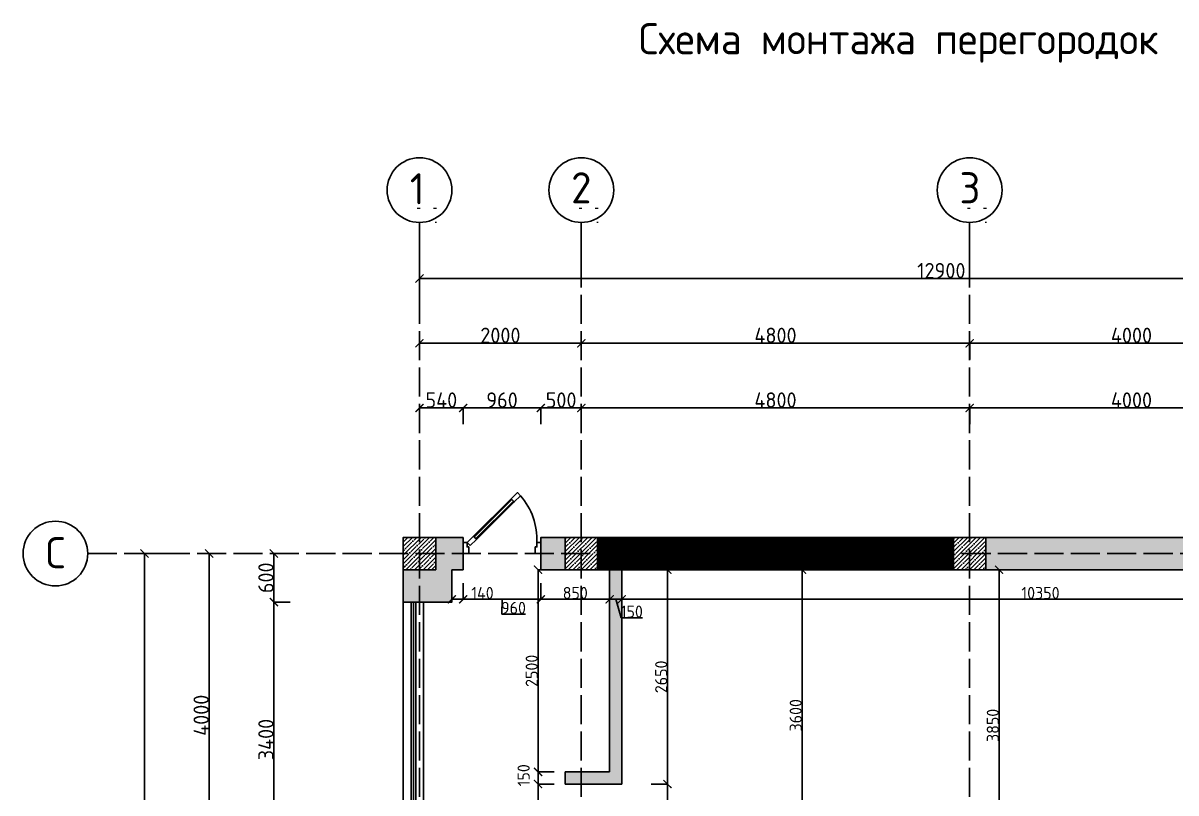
# Model space of a CAD drawing. Header units: millimetres. Extents: x -178199094 to 13669908, y -30538122 to 6091408.
# Drawn here: x 6812900 to 6827149, y 370869 to 380390 of the extents above; entities that cross this region are included whole.
import ezdxf

# ---------------------------------------------------------------- set-up
doc = ezdxf.new("R2010")
doc.units = ezdxf.units.MM
doc.linetypes.add('ACAD_ISO02W100', pattern=[15, 12, -3])
doc.layers.add('Plan 1', color=7, linetype='Continuous')
doc.layers.add('Plan 2', color=7, linetype='Continuous')
doc.styles.add('gost', font='GOST Common.ttf')
doc.dimstyles.new('Copy of GOST', dxfattribs={"dimtxt": 150, "dimasz": 100, "dimexe": 0.18, "dimexo": 0.06, "dimgap": 3, "dimtad": 1, "dimdec": 0, "dimzin": 0, "dimdsep": 46, "dimtxsty": 'gost', "dimblk": 'ARCHTICK', "dimcen": 0.09, "dimclrt": 256, "dimadec": 0, "dimazin": 0, "dimtfac": 1, "dimtdec": 0, "dimtofl": 0, "dimtmove": 0, "dimatfit": 3, "dimldrblk": 'ARCHTICK', "dimfxl": 200, "dimfxlon": 1, "dimtolj": 1, "dimtzin": 0, "dimarcsym": 0})
doc.dimstyles.new('GOST', dxfattribs={"dimtxt": 190, "dimasz": 100, "dimexe": 0.18, "dimexo": 0.06, "dimgap": 3, "dimtad": 1, "dimdec": 0, "dimzin": 0, "dimdsep": 46, "dimtxsty": 'gost', "dimblk": 'ARCHTICK', "dimcen": 0.09, "dimclrt": 256, "dimadec": 0, "dimazin": 0, "dimtfac": 1, "dimtdec": 0, "dimtofl": 0, "dimtmove": 0, "dimatfit": 3, "dimldrblk": 'ARCHTICK', "dimfxl": 200, "dimfxlon": 1, "dimtolj": 1, "dimtzin": 0, "dimarcsym": 0})

# ---------------------------------------------------------------- blocks, each defined once
blk = doc.blocks.new('A$C3C032968')
for p, q in [((0, 0), (0, 100)), ((0, 100), (0, 0)), ((700, 0), (700, 100)), ((700, 0), (700, 100))]:
    blk.add_line(p, q)
for points in [[(517, 522), (461, 466), (433, 494), (489, 551)], [(120, 128), (461, 466), (433, 494), (92, 156)], [(113, 135), (454, 473), (440, 487), (99, 149)], [(63, 72), (120, 128), (92, 156), (35, 100)], [(35, 100), (0, 100), (0, 0), (50, 0), (50, 50), (50, 60), (35, 60)], [(665, 100), (665, 60), (650, 60), (650, 50), (650, 0), (700, 0), (700, 100)]]:
    blk.add_lwpolyline(points, close=True)
blk.add_arc((72, 129), 593, 357.2313, 41.4937)
blk = doc.blocks.new('_ArchTick')
at = {"color": 0, "linetype": 'ByBlock', "const_width": 0.15}
blk.add_lwpolyline([(-0.5, -0.5), (0.5, 0.5)], dxfattribs=at)
blk = doc.blocks.new('*D336')
at = {"color": 0, "lineweight": -2, "transparency": 16777216}
for p, q in [((6817800, 375430), (6817800, 375630)), ((6817800, 375630), (6818340, 375630)), ((6818340, 375430), (6818340, 375630))]:
    blk.add_line(p, q, dxfattribs=at)
at = {"layer": 'Defpoints', "color": 0, "transparency": 16777216}
for p in [(6818340, 375630), (6817800, 373830), (6818340, 373898)]:
    blk.add_point(p, dxfattribs=at)
at = {"color": 0, "lineweight": -2, "transparency": 16777216, "xscale": 100, "yscale": 100, "zscale": 100, "rotation": 180}
blk.add_blockref('_ArchTick', (6817800, 375630), dxfattribs=at)
at = {"color": 0, "lineweight": -2, "transparency": 16777216, "xscale": 100, "yscale": 100, "zscale": 100}
blk.add_blockref('_ArchTick', (6818340, 375630), dxfattribs=at)
at = {"transparency": 16777216, "insert": (6818070, 375728), "char_height": 190, "attachment_point": 5, "style": 'gost'}
blk.add_mtext('\\A1;540', dxfattribs=at)
blk = doc.blocks.new('*D337')
at = {"color": 0, "lineweight": -2, "transparency": 16777216}
for p, q in [((6818340, 375430), (6818340, 375630)), ((6818340, 375630), (6819300, 375630)), ((6819300, 375430), (6819300, 375630))]:
    blk.add_line(p, q, dxfattribs=at)
at = {"layer": 'Defpoints', "color": 0, "transparency": 16777216}
for p in [(6819300, 375630), (6819300, 374030), (6818340, 373898)]:
    blk.add_point(p, dxfattribs=at)
at = {"color": 0, "lineweight": -2, "transparency": 16777216, "xscale": 100, "yscale": 100, "zscale": 100, "rotation": 180}
blk.add_blockref('_ArchTick', (6818340, 375630), dxfattribs=at)
at = {"color": 0, "lineweight": -2, "transparency": 16777216, "xscale": 100, "yscale": 100, "zscale": 100}
blk.add_blockref('_ArchTick', (6819300, 375630), dxfattribs=at)
at = {"transparency": 16777216, "insert": (6818820, 375728), "char_height": 190, "attachment_point": 5, "style": 'gost'}
blk.add_mtext('\\A1;960', dxfattribs=at)
blk = doc.blocks.new('*D338')
at = {"color": 0, "lineweight": -2, "transparency": 16777216}
for p, q in [((6819300, 375430), (6819300, 375630)), ((6819300, 375630), (6819800, 375630)), ((6819800, 375430), (6819800, 375630))]:
    blk.add_line(p, q, dxfattribs=at)
at = {"layer": 'Defpoints', "color": 0, "transparency": 16777216}
for p in [(6819800, 375630), (6819300, 374030), (6819800, 373830)]:
    blk.add_point(p, dxfattribs=at)
at = {"color": 0, "lineweight": -2, "transparency": 16777216, "xscale": 100, "yscale": 100, "zscale": 100, "rotation": 180}
blk.add_blockref('_ArchTick', (6819300, 375630), dxfattribs=at)
at = {"color": 0, "lineweight": -2, "transparency": 16777216, "xscale": 100, "yscale": 100, "zscale": 100}
blk.add_blockref('_ArchTick', (6819800, 375630), dxfattribs=at)
at = {"transparency": 16777216, "insert": (6819550, 375728), "char_height": 190, "attachment_point": 5, "style": 'gost'}
blk.add_mtext('\\A1;500', dxfattribs=at)
blk = doc.blocks.new('*D339')
at = {"color": 0, "lineweight": -2, "transparency": 16777216}
for p, q in [((6819800, 375430), (6819800, 375630)), ((6819800, 375630), (6824600, 375630)), ((6824600, 375430), (6824600, 375630))]:
    blk.add_line(p, q, dxfattribs=at)
at = {"layer": 'Defpoints', "color": 0, "transparency": 16777216}
for p in [(6824600, 375630), (6819800, 373830), (6824600, 373830)]:
    blk.add_point(p, dxfattribs=at)
at = {"color": 0, "lineweight": -2, "transparency": 16777216, "xscale": 100, "yscale": 100, "zscale": 100, "rotation": 180}
blk.add_blockref('_ArchTick', (6819800, 375630), dxfattribs=at)
at = {"color": 0, "lineweight": -2, "transparency": 16777216, "xscale": 100, "yscale": 100, "zscale": 100}
blk.add_blockref('_ArchTick', (6824600, 375630), dxfattribs=at)
at = {"transparency": 16777216, "insert": (6822200, 375728), "char_height": 190, "attachment_point": 5, "style": 'gost'}
blk.add_mtext('\\A1;4800', dxfattribs=at)
blk = doc.blocks.new('*D340')
at = {"color": 0, "lineweight": -2, "transparency": 16777216}
for p, q in [((6824600, 375430), (6824600, 375630)), ((6824600, 375630), (6828600, 375630)), ((6828600, 375430), (6828600, 375630))]:
    blk.add_line(p, q, dxfattribs=at)
at = {"layer": 'Defpoints', "color": 0, "transparency": 16777216}
for p in [(6828600, 375630), (6824600, 373830), (6828600, 373830)]:
    blk.add_point(p, dxfattribs=at)
at = {"color": 0, "lineweight": -2, "transparency": 16777216, "xscale": 100, "yscale": 100, "zscale": 100, "rotation": 180}
blk.add_blockref('_ArchTick', (6824600, 375630), dxfattribs=at)
at = {"color": 0, "lineweight": -2, "transparency": 16777216, "xscale": 100, "yscale": 100, "zscale": 100}
blk.add_blockref('_ArchTick', (6828600, 375630), dxfattribs=at)
at = {"transparency": 16777216, "insert": (6826600, 375728), "char_height": 190, "attachment_point": 5, "style": 'gost'}
blk.add_mtext('\\A1;4000', dxfattribs=at)
blk = doc.blocks.new('*D319')
at = {"color": 0, "lineweight": -2, "transparency": 16777216}
for p, q in [((6817800, 376230), (6817800, 376430)), ((6817800, 376430), (6819800, 376430)), ((6819800, 376230), (6819800, 376430))]:
    blk.add_line(p, q, dxfattribs=at)
at = {"layer": 'Defpoints', "color": 0, "transparency": 16777216}
for p in [(6819800, 376430), (6817800, 373830), (6819800, 373830)]:
    blk.add_point(p, dxfattribs=at)
at = {"color": 0, "lineweight": -2, "transparency": 16777216, "xscale": 100, "yscale": 100, "zscale": 100, "rotation": 180}
blk.add_blockref('_ArchTick', (6817800, 376430), dxfattribs=at)
at = {"color": 0, "lineweight": -2, "transparency": 16777216, "xscale": 100, "yscale": 100, "zscale": 100}
blk.add_blockref('_ArchTick', (6819800, 376430), dxfattribs=at)
at = {"transparency": 16777216, "insert": (6818800, 376528), "char_height": 190, "attachment_point": 5, "style": 'gost'}
blk.add_mtext('\\A1;2000', dxfattribs=at)
blk = doc.blocks.new('*D320')
at = {"color": 0, "lineweight": -2, "transparency": 16777216}
for p, q in [((6819800, 376230), (6819800, 376430)), ((6819800, 376430), (6824600, 376430)), ((6824600, 376230), (6824600, 376430))]:
    blk.add_line(p, q, dxfattribs=at)
at = {"layer": 'Defpoints', "color": 0, "transparency": 16777216}
for p in [(6824600, 376430), (6819800, 373830), (6824600, 373830)]:
    blk.add_point(p, dxfattribs=at)
at = {"color": 0, "lineweight": -2, "transparency": 16777216, "xscale": 100, "yscale": 100, "zscale": 100, "rotation": 180}
blk.add_blockref('_ArchTick', (6819800, 376430), dxfattribs=at)
at = {"color": 0, "lineweight": -2, "transparency": 16777216, "xscale": 100, "yscale": 100, "zscale": 100}
blk.add_blockref('_ArchTick', (6824600, 376430), dxfattribs=at)
at = {"transparency": 16777216, "insert": (6822200, 376528), "char_height": 190, "attachment_point": 5, "style": 'gost'}
blk.add_mtext('\\A1;4800', dxfattribs=at)
blk = doc.blocks.new('*D321')
at = {"color": 0, "lineweight": -2, "transparency": 16777216}
for p, q in [((6824600, 376230), (6824600, 376430)), ((6824600, 376430), (6828600, 376430)), ((6828600, 376230), (6828600, 376430))]:
    blk.add_line(p, q, dxfattribs=at)
at = {"layer": 'Defpoints', "color": 0, "transparency": 16777216}
for p in [(6828600, 376430), (6824600, 373830), (6828600, 373830)]:
    blk.add_point(p, dxfattribs=at)
at = {"color": 0, "lineweight": -2, "transparency": 16777216, "xscale": 100, "yscale": 100, "zscale": 100, "rotation": 180}
blk.add_blockref('_ArchTick', (6824600, 376430), dxfattribs=at)
at = {"color": 0, "lineweight": -2, "transparency": 16777216, "xscale": 100, "yscale": 100, "zscale": 100}
blk.add_blockref('_ArchTick', (6828600, 376430), dxfattribs=at)
at = {"transparency": 16777216, "insert": (6826600, 376528), "char_height": 190, "attachment_point": 5, "style": 'gost'}
blk.add_mtext('\\A1;4000', dxfattribs=at)
blk = doc.blocks.new('*D323')
at = {"color": 0, "lineweight": -2, "transparency": 16777216}
for p, q in [((6817800, 377030), (6817800, 377230)), ((6817800, 377230), (6830700, 377230)), ((6830700, 377030), (6830700, 377230))]:
    blk.add_line(p, q, dxfattribs=at)
at = {"layer": 'Defpoints', "color": 0, "transparency": 16777216}
for p in [(6830700, 377230), (6817800, 373830), (6830700, 373830)]:
    blk.add_point(p, dxfattribs=at)
at = {"color": 0, "lineweight": -2, "transparency": 16777216, "xscale": 100, "yscale": 100, "zscale": 100, "rotation": 180}
blk.add_blockref('_ArchTick', (6817800, 377230), dxfattribs=at)
at = {"color": 0, "lineweight": -2, "transparency": 16777216, "xscale": 100, "yscale": 100, "zscale": 100}
blk.add_blockref('_ArchTick', (6830700, 377230), dxfattribs=at)
at = {"transparency": 16777216, "insert": (6824250, 377328), "char_height": 190, "attachment_point": 5, "style": 'gost'}
blk.add_mtext('\\A1;12900', dxfattribs=at)
blk = doc.blocks.new('*D310')
at = {"color": 0, "lineweight": -2, "transparency": 16777216}
for p, q in [((6816200, 373830), (6816000, 373830)), ((6816000, 373230), (6816000, 373830)), ((6816200, 373230), (6816000, 373230))]:
    blk.add_line(p, q, dxfattribs=at)
at = {"layer": 'Defpoints', "color": 0, "transparency": 16777216}
for p in [(6816000, 373830), (6817800, 373830), (6817600, 373230)]:
    blk.add_point(p, dxfattribs=at)
at = {"color": 0, "lineweight": -2, "transparency": 16777216, "xscale": 100, "yscale": 100, "zscale": 100}
for p, rotation in [((6816000, 373830), 90), ((6816000, 373230), 270)]:
    blk.add_blockref('_ArchTick', p, dxfattribs=dict(at, rotation=rotation))
at = {"transparency": 16777216, "insert": (6815902, 373530), "char_height": 190, "attachment_point": 5, "rotation": 90, "style": 'gost'}
blk.add_mtext('\\A1;600', dxfattribs=at)
blk = doc.blocks.new('*D311')
at = {"color": 0, "lineweight": -2, "transparency": 16777216}
for p, q in [((6814600, 373830), (6814400, 373830)), ((6814400, 363430), (6814400, 373830)), ((6814600, 363430), (6814400, 363430))]:
    blk.add_line(p, q, dxfattribs=at)
at = {"layer": 'Defpoints', "color": 0, "transparency": 16777216}
for p in [(6814400, 373830), (6817800, 373830), (6817800, 363430)]:
    blk.add_point(p, dxfattribs=at)
at = {"color": 0, "lineweight": -2, "transparency": 16777216, "xscale": 100, "yscale": 100, "zscale": 100}
for p, rotation in [((6814400, 373830), 90), ((6814400, 363430), 270)]:
    blk.add_blockref('_ArchTick', p, dxfattribs=dict(at, rotation=rotation))
at = {"transparency": 16777216, "insert": (6814302, 368630), "char_height": 190, "attachment_point": 5, "rotation": 90, "style": 'gost'}
blk.add_mtext('\\A1;10400', dxfattribs=at)
blk = doc.blocks.new('*D313')
at = {"color": 0, "lineweight": -2, "transparency": 16777216}
for p, q in [((6815400, 373830), (6815200, 373830)), ((6815200, 369830), (6815200, 373830)), ((6815400, 369830), (6815200, 369830))]:
    blk.add_line(p, q, dxfattribs=at)
at = {"layer": 'Defpoints', "color": 0, "transparency": 16777216}
for p in [(6815200, 373830), (6817800, 373830), (6817800, 369830)]:
    blk.add_point(p, dxfattribs=at)
at = {"color": 0, "lineweight": -2, "transparency": 16777216, "xscale": 100, "yscale": 100, "zscale": 100}
for p, rotation in [((6815200, 373830), 90), ((6815200, 369830), 270)]:
    blk.add_blockref('_ArchTick', p, dxfattribs=dict(at, rotation=rotation))
at = {"transparency": 16777216, "insert": (6815102, 371830), "char_height": 190, "attachment_point": 5, "rotation": 90, "style": 'gost'}
blk.add_mtext('\\A1;4000', dxfattribs=at)
blk = doc.blocks.new('*D335')
at = {"color": 0, "lineweight": -2, "transparency": 16777216}
for p, q in [((6816200, 373230), (6816000, 373230)), ((6816000, 369830), (6816000, 373230)), ((6816200, 369830), (6816000, 369830))]:
    blk.add_line(p, q, dxfattribs=at)
at = {"layer": 'Defpoints', "color": 0, "transparency": 16777216}
for p in [(6816000, 373230), (6817600, 373230), (6817600, 369830)]:
    blk.add_point(p, dxfattribs=at)
at = {"color": 0, "lineweight": -2, "transparency": 16777216, "xscale": 100, "yscale": 100, "zscale": 100}
for p, rotation in [((6816000, 373230), 90), ((6816000, 369830), 270)]:
    blk.add_blockref('_ArchTick', p, dxfattribs=dict(at, rotation=rotation))
at = {"transparency": 16777216, "insert": (6815902, 371530), "char_height": 190, "attachment_point": 5, "rotation": 90, "style": 'gost'}
blk.add_mtext('\\A1;3400', dxfattribs=at)
blk = doc.blocks.new('*D452')
at = {"color": 0, "lineweight": -2, "transparency": 16777216}
for p, q in [((6820665, 373630), (6820865, 373630)), ((6820865, 373630), (6820865, 370980)), ((6820665, 370980), (6820865, 370980))]:
    blk.add_line(p, q, dxfattribs=at)
at = {"layer": 'Defpoints', "color": 0, "transparency": 16777216}
for p in [(6820300, 373630), (6820300, 370980), (6820865, 370980)]:
    blk.add_point(p, dxfattribs=at)
at = {"color": 0, "lineweight": -2, "transparency": 16777216, "xscale": 100, "yscale": 100, "zscale": 100}
for p, rotation in [((6820865, 373630), 90), ((6820865, 370980), 270)]:
    blk.add_blockref('_ArchTick', p, dxfattribs=dict(at, rotation=rotation))
at = {"transparency": 16777216, "insert": (6820787, 372305), "char_height": 150, "attachment_point": 5, "rotation": 90, "style": 'gost'}
blk.add_mtext('\\A1;2650', dxfattribs=at)
blk = doc.blocks.new('*D453')
at = {"color": 0, "lineweight": -2, "transparency": 16777216}
for p, q in [((6820665, 370980), (6820865, 370980)), ((6820865, 370980), (6820865, 370030)), ((6820665, 370030), (6820865, 370030))]:
    blk.add_line(p, q, dxfattribs=at)
at = {"layer": 'Defpoints', "color": 0, "transparency": 16777216}
for p in [(6820300, 370980), (6819999, 370030), (6820865, 370030)]:
    blk.add_point(p, dxfattribs=at)
at = {"color": 0, "lineweight": -2, "transparency": 16777216, "xscale": 100, "yscale": 100, "zscale": 100}
for p, rotation in [((6820865, 370980), 90), ((6820865, 370030), 270)]:
    blk.add_blockref('_ArchTick', p, dxfattribs=dict(at, rotation=rotation))
at = {"transparency": 16777216, "insert": (6820787, 370505), "char_height": 150, "attachment_point": 5, "rotation": 90, "style": 'gost'}
blk.add_mtext('\\A1;950', dxfattribs=at)
blk = doc.blocks.new('*D473')
at = {"color": 0, "lineweight": -2, "transparency": 16777216}
for p, q in [((6819465, 373630), (6819265, 373630)), ((6819265, 373630), (6819265, 371130)), ((6819465, 371130), (6819265, 371130))]:
    blk.add_line(p, q, dxfattribs=at)
at = {"layer": 'Defpoints', "color": 0, "transparency": 16777216}
for p in [(6820275, 373630), (6819265, 371130), (6820275, 371130)]:
    blk.add_point(p, dxfattribs=at)
at = {"color": 0, "lineweight": -2, "transparency": 16777216, "xscale": 100, "yscale": 100, "zscale": 100}
for p, rotation in [((6819265, 373630), 90), ((6819265, 371130), 270)]:
    blk.add_blockref('_ArchTick', p, dxfattribs=dict(at, rotation=rotation))
at = {"transparency": 16777216, "insert": (6819187, 372380), "char_height": 150, "attachment_point": 5, "rotation": 90, "style": 'gost'}
blk.add_mtext('\\A1;2500', dxfattribs=at)
blk = doc.blocks.new('*D474')
at = {"color": 0, "lineweight": -2, "transparency": 16777216}
for p, q in [((6819465, 371130), (6819265, 371130)), ((6819265, 371130), (6819265, 370980)), ((6819465, 370980), (6819265, 370980))]:
    blk.add_line(p, q, dxfattribs=at)
at = {"layer": 'Defpoints', "color": 0, "transparency": 16777216}
for p in [(6820275, 371130), (6819265, 370980), (6819615, 370980)]:
    blk.add_point(p, dxfattribs=at)
at = {"color": 0, "lineweight": -2, "transparency": 16777216, "xscale": 100, "yscale": 100, "zscale": 100}
for p, rotation in [((6819265, 371130), 90), ((6819265, 370980), 270)]:
    blk.add_blockref('_ArchTick', p, dxfattribs=dict(at, rotation=rotation))
at = {"transparency": 16777216, "insert": (6819087, 371088), "char_height": 150, "attachment_point": 5, "rotation": 90, "style": 'gost'}
blk.add_mtext('\\A1;150', dxfattribs=at)
blk = doc.blocks.new('*D475')
at = {"color": 0, "lineweight": -2, "transparency": 16777216}
for p, q in [((6819465, 370980), (6819265, 370980)), ((6819265, 370980), (6819265, 370080)), ((6819465, 370080), (6819265, 370080))]:
    blk.add_line(p, q, dxfattribs=at)
at = {"layer": 'Defpoints', "color": 0, "transparency": 16777216}
for p in [(6819615, 370980), (6819265, 370080), (6819615, 370080)]:
    blk.add_point(p, dxfattribs=at)
at = {"color": 0, "lineweight": -2, "transparency": 16777216, "xscale": 100, "yscale": 100, "zscale": 100}
for p, rotation in [((6819265, 370980), 90), ((6819265, 370080), 270)]:
    blk.add_blockref('_ArchTick', p, dxfattribs=dict(at, rotation=rotation))
at = {"transparency": 16777216, "insert": (6819187, 370530), "char_height": 150, "attachment_point": 5, "rotation": 90, "style": 'gost'}
blk.add_mtext('\\A1;900', dxfattribs=at)
blk = doc.blocks.new('*D483')
at = {"color": 0, "lineweight": -2, "transparency": 16777216}
for p, q in [((6818200, 373464), (6818200, 373264)), ((6818340, 373464), (6818340, 373264)), ((6818200, 373264), (6818340, 373264)), ((6818340, 373264), (6818716, 373264))]:
    blk.add_line(p, q, dxfattribs=at)
at = {"layer": 'Defpoints', "color": 0, "transparency": 16777216}
for p in [(6818200, 373630), (6818340, 373630), (6818340, 373264)]:
    blk.add_point(p, dxfattribs=at)
at = {"color": 0, "lineweight": -2, "transparency": 16777216, "xscale": 100, "yscale": 100, "zscale": 100, "rotation": 180}
blk.add_blockref('_ArchTick', (6818200, 373264), dxfattribs=at)
at = {"color": 0, "lineweight": -2, "transparency": 16777216, "xscale": 100, "yscale": 100, "zscale": 100}
blk.add_blockref('_ArchTick', (6818340, 373264), dxfattribs=at)
at = {"transparency": 16777216, "insert": (6818578, 373342), "char_height": 150, "attachment_point": 5, "style": 'gost'}
blk.add_mtext('\\A1;140', dxfattribs=at)
blk = doc.blocks.new('*D484')
at = {"color": 0, "lineweight": -2, "transparency": 16777216}
for p, q in [((6818340, 373464), (6818340, 373264)), ((6819300, 373464), (6819300, 373264)), ((6818340, 373264), (6819300, 373264)), ((6818820, 373264), (6818817, 373080)), ((6818817, 373080), (6819108, 373080))]:
    blk.add_line(p, q, dxfattribs=at)
at = {"layer": 'Defpoints', "color": 0, "transparency": 16777216}
for p in [(6818340, 373630), (6819300, 373630), (6819300, 373264)]:
    blk.add_point(p, dxfattribs=at)
at = {"color": 0, "lineweight": -2, "transparency": 16777216, "xscale": 100, "yscale": 100, "zscale": 100, "rotation": 180}
blk.add_blockref('_ArchTick', (6818340, 373264), dxfattribs=at)
at = {"color": 0, "lineweight": -2, "transparency": 16777216, "xscale": 100, "yscale": 100, "zscale": 100}
blk.add_blockref('_ArchTick', (6819300, 373264), dxfattribs=at)
at = {"transparency": 16777216, "insert": (6818962, 373158), "char_height": 150, "attachment_point": 5, "style": 'gost'}
blk.add_mtext('\\A1;960', dxfattribs=at)
blk = doc.blocks.new('*D485')
at = {"color": 0, "lineweight": -2, "transparency": 16777216}
for p, q in [((6819300, 373464), (6819300, 373264)), ((6820150, 373464), (6820150, 373264)), ((6819300, 373264), (6820150, 373264))]:
    blk.add_line(p, q, dxfattribs=at)
at = {"layer": 'Defpoints', "color": 0, "transparency": 16777216}
for p in [(6819300, 373630), (6820150, 373630), (6820150, 373264)]:
    blk.add_point(p, dxfattribs=at)
at = {"color": 0, "lineweight": -2, "transparency": 16777216, "xscale": 100, "yscale": 100, "zscale": 100, "rotation": 180}
blk.add_blockref('_ArchTick', (6819300, 373264), dxfattribs=at)
at = {"color": 0, "lineweight": -2, "transparency": 16777216, "xscale": 100, "yscale": 100, "zscale": 100}
blk.add_blockref('_ArchTick', (6820150, 373264), dxfattribs=at)
at = {"transparency": 16777216, "insert": (6819725, 373342), "char_height": 150, "attachment_point": 5, "style": 'gost'}
blk.add_mtext('\\A1;850', dxfattribs=at)
blk = doc.blocks.new('*D486')
at = {"color": 0, "lineweight": -2, "transparency": 16777216}
for p, q in [((6820150, 373464), (6820150, 373264)), ((6820300, 373464), (6820300, 373264)), ((6820150, 373264), (6820300, 373264)), ((6820225, 373264), (6820294, 373034)), ((6820294, 373034), (6820555, 373034))]:
    blk.add_line(p, q, dxfattribs=at)
at = {"layer": 'Defpoints', "color": 0, "transparency": 16777216}
for p in [(6820150, 373630), (6820300, 373630), (6820300, 373264)]:
    blk.add_point(p, dxfattribs=at)
at = {"color": 0, "lineweight": -2, "transparency": 16777216, "xscale": 100, "yscale": 100, "zscale": 100, "rotation": 180}
blk.add_blockref('_ArchTick', (6820150, 373264), dxfattribs=at)
at = {"color": 0, "lineweight": -2, "transparency": 16777216, "xscale": 100, "yscale": 100, "zscale": 100}
blk.add_blockref('_ArchTick', (6820300, 373264), dxfattribs=at)
at = {"transparency": 16777216, "insert": (6820424, 373112), "char_height": 150, "attachment_point": 5, "style": 'gost'}
blk.add_mtext('\\A1;150', dxfattribs=at)
blk = doc.blocks.new('*D487')
at = {"color": 0, "lineweight": -2, "transparency": 16777216}
for p, q in [((6820300, 373464), (6820300, 373264)), ((6830650, 373464), (6830650, 373264)), ((6820300, 373264), (6830650, 373264))]:
    blk.add_line(p, q, dxfattribs=at)
at = {"layer": 'Defpoints', "color": 0, "transparency": 16777216}
for p in [(6820300, 373630), (6830650, 373630), (6830650, 373264)]:
    blk.add_point(p, dxfattribs=at)
at = {"color": 0, "lineweight": -2, "transparency": 16777216, "xscale": 100, "yscale": 100, "zscale": 100, "rotation": 180}
blk.add_blockref('_ArchTick', (6820300, 373264), dxfattribs=at)
at = {"color": 0, "lineweight": -2, "transparency": 16777216, "xscale": 100, "yscale": 100, "zscale": 100}
blk.add_blockref('_ArchTick', (6830650, 373264), dxfattribs=at)
at = {"transparency": 16777216, "insert": (6825475, 373342), "char_height": 150, "attachment_point": 5, "style": 'gost'}
blk.add_mtext('\\A1;10350', dxfattribs=at)
blk = doc.blocks.new('*D513')
at = {"color": 0, "lineweight": -2, "transparency": 16777216}
for p, q in [((6822728, 373630), (6822528, 373630)), ((6822528, 370030), (6822528, 373630)), ((6822728, 370030), (6822528, 370030))]:
    blk.add_line(p, q, dxfattribs=at)
at = {"layer": 'Defpoints', "color": 0, "transparency": 16777216}
for p in [(6822528, 373630), (6824400, 373630), (6824400, 370030)]:
    blk.add_point(p, dxfattribs=at)
at = {"color": 0, "lineweight": -2, "transparency": 16777216, "xscale": 100, "yscale": 100, "zscale": 100}
for p, rotation in [((6822528, 373630), 90), ((6822528, 370030), 270)]:
    blk.add_blockref('_ArchTick', p, dxfattribs=dict(at, rotation=rotation))
at = {"transparency": 16777216, "insert": (6822450, 371830), "char_height": 150, "attachment_point": 5, "rotation": 90, "style": 'gost'}
blk.add_mtext('\\A1;3600', dxfattribs=at)
blk = doc.blocks.new('*D520')
at = {"color": 0, "lineweight": -2, "transparency": 16777216}
for p, q in [((6824964, 373630), (6824964, 373630)), ((6824964, 369780), (6824964, 373630)), ((6824964, 369780), (6824964, 369780))]:
    blk.add_line(p, q, dxfattribs=at)
at = {"layer": 'Defpoints', "color": 0, "transparency": 16777216}
for p in [(6824964, 373630), (6824964, 373630), (6824963, 369780)]:
    blk.add_point(p, dxfattribs=at)
at = {"color": 0, "lineweight": -2, "transparency": 16777216, "xscale": 100, "yscale": 100, "zscale": 100}
for p, rotation in [((6824964, 373630), 90), ((6824964, 369780), 270)]:
    blk.add_blockref('_ArchTick', p, dxfattribs=dict(at, rotation=rotation))
at = {"transparency": 16777216, "insert": (6824886, 371705), "char_height": 150, "attachment_point": 5, "rotation": 90, "style": 'gost'}
blk.add_mtext('\\A1;3850', dxfattribs=at)

msp = doc.modelspace()

# ---------------------------------------------------------------- hatches: boundary and pattern name
at = {"true_color": 0x636466, "transparency": 33554687}
h = msp.add_hatch(color=251, dxfattribs=at)
h.dxf.hatch_style = 1
h.paths.add_polyline_path([(6818199.87655, 373629.79132), (6818339.87655, 373629.79132), (6818339.87655, 373829.79132), (6817999.87655, 373829.79132), (6817999.87655, 373629.79132), (6817799.87655, 373629.79132), (6817799.87655, 373229.79132), (6818199.87655, 373229.79132)])
h.paths.add_polyline_path([(6817799.87655, 373629.79132), (6817599.87655, 373629.79132), (6817599.87655, 373229.79132), (6817799.87655, 373229.79132)])
h.paths.add_polyline_path([(6818339.87655, 374029.79132), (6817999.87655, 374029.79132), (6817999.87655, 373829.79132), (6818339.87655, 373829.79132)])
h.paths.add_polyline_path([(6819599.87655, 374029.79132), (6819299.87655, 374029.79132), (6819299.87655, 373829.79132), (6819599.87655, 373829.79132)])
h.paths.add_polyline_path([(6819599.87655, 373829.79132), (6819299.87655, 373829.79132), (6819299.87655, 373629.79132), (6819599.87655, 373629.79132)])
h.paths.add_polyline_path([(6828399.66617, 374029.79132), (6824799.66617, 374029.79132), (6824799.66617, 373829.79132), (6828399.66617, 373829.79132)])
h.paths.add_polyline_path([(6828399.66617, 373829.79132), (6824799.66617, 373829.79132), (6824799.66617, 373629.79132), (6828399.66617, 373629.79132)])
h.paths.add_polyline_path([(6830499.66617, 374029.79132), (6828799.66617, 374029.79132), (6828799.66617, 373829.79132), (6830499.66617, 373829.79132)])
h.paths.add_polyline_path([(6830499.66617, 373829.79132), (6828799.66617, 373829.79132), (6828799.66617, 373629.79132), (6830499.66617, 373629.79132)])
h.paths.add_polyline_path([(6819599.87655, 363429.79132), (6817999.87655, 363429.79132), (6817999.87655, 363229.79132), (6819599.87655, 363229.79132)])
h.paths.add_polyline_path([(6819599.87655, 363629.79132), (6817999.87655, 363629.79132), (6817999.87655, 363429.79132), (6819599.87655, 363429.79132)])
h.paths.add_polyline_path([(6824399.66617, 363629.79132), (6819999.87655, 363629.79132), (6819999.87655, 363429.79132), (6824399.66617, 363429.79132)])
h.paths.add_polyline_path([(6824399.66617, 363429.79132), (6819999.87655, 363429.79132), (6819999.87655, 363229.79132), (6824399.66617, 363229.79132)])
h.paths.add_polyline_path([(6828399.66617, 363629.79132), (6824799.66617, 363629.79132), (6824799.66617, 363429.79132), (6828399.66617, 363429.79132)])
h.paths.add_polyline_path([(6828399.66617, 363429.79132), (6824799.66617, 363429.79132), (6824799.66617, 363229.79132), (6828399.66617, 363229.79132)])
h.paths.add_polyline_path([(6830499.66617, 363629.79132), (6828799.66617, 363629.79132), (6828799.66617, 363429.79132), (6830499.66617, 363429.79132)])
h.paths.add_polyline_path([(6830499.66617, 363429.79132), (6828799.66617, 363429.79132), (6828799.66617, 363229.79132), (6830499.66617, 363229.79132)])
at = {"transparency": 33554687}
h = msp.add_hatch(dxfattribs=at)
h.set_pattern_fill('ANSI35', color=1, scale=300)
h.set_pattern_definition([(45, (6764606.86, 351152.38), (-53.03301, 53.03301), []), (45, (6764659.89, 351152.38), (-53.03301, 53.03301), [93.75, -18.75, 0, -18.75])])
h.paths.add_polyline_path([(6817999.87655, 374029.79132), (6817599.87655, 374029.79132), (6817599.87655, 373629.79132), (6817999.87655, 373629.79132)])
h = msp.add_hatch(dxfattribs=at)
h.set_pattern_fill('ANSI35', color=1, scale=300)
h.set_pattern_definition([(45, (6761478.694, 350628.76), (-53.03301, 53.03301), []), (45, (6761531.73, 350628.76), (-53.03301, 53.03301), [93.75, -18.75, 0, -18.75])])
h.paths.add_polyline_path([(6819999.87655, 374029.79132), (6819599.87655, 374029.79132), (6819599.87655, 373629.79132), (6819999.87655, 373629.79132)])
at = {"true_color": 0x636466, "transparency": 33554687}
h = msp.add_hatch(dxfattribs=at)
h.set_pattern_fill('ANSI31', color=251, scale=10)
h.set_pattern_definition([(45, (6820296.5948, 373948.1409), (-0.88388348, 0.88388348), [])])
h.paths.add_polyline_path([(6824399.66617, 374029.79132), (6819999.87655, 374029.79132), (6819999.87655, 373829.79132), (6824399.66617, 373829.79132)])
h.paths.add_polyline_path([(6824399.66617, 373829.79132), (6819999.87655, 373829.79132), (6819999.87655, 373629.79132), (6823799.87655, 373629.79132), (6823999.87655, 373629.79132), (6824399.66617, 373629.79132)])
at = {"transparency": 33554687}
h = msp.add_hatch(dxfattribs=at)
h.set_pattern_fill('ANSI35', color=1, scale=300)
h.set_pattern_definition([(45, (6766278.48, 350628.76), (-53.03301, 53.03301), []), (45, (6766331.52, 350628.76), (-53.03301, 53.03301), [93.75, -18.75, 0, -18.75])])
h.paths.add_polyline_path([(6824799.66617, 374029.79132), (6824399.66617, 374029.79132), (6824399.66617, 373629.79132), (6824799.66617, 373629.79132)])
at = {"true_color": 0x139b48, "transparency": 33554687}
h = msp.add_hatch(color=114, dxfattribs=at)
h.dxf.hatch_style = 1
h.paths.add_polyline_path([(6820299.87655, 373629.79132), (6820149.87655, 373629.79132), (6820149.87655, 371129.79132), (6819999.39663, 371129.79132), (6819799.87655, 371129.79132), (6819799.87655, 370979.79132), (6820299.87655, 370979.79132)])
h.paths.add_polyline_path([(6819799.87655, 371129.79132), (6819599.87655, 371129.79132), (6819599.87655, 371029.79132), (6819599.87655, 370979.79132), (6819749.87655, 370979.79132), (6819799.87655, 370979.79132)])
h.paths.add_polyline_path([(6819749.87655, 370079.79132), (6819599.87655, 370079.79132), (6819599.87655, 370029.79132), (6819749.87655, 370029.79132)])
h.paths.add_polyline_path([(6818499.87655, 369779.79132), (6817999.87655, 369779.79132), (6817999.87655, 369629.79132), (6818499.87655, 369629.79132)])
h.paths.add_polyline_path([(6819599.87655, 369779.79132), (6819399.87655, 369779.79132), (6819399.87655, 369629.79132), (6819599.87655, 369629.79132)])
h.paths.add_polyline_path([(6820900.94808, 366394.03778), (6820750.94809, 366394.09593), (6820749.87654, 363629.79132), (6820899.87655, 363629.79132)])
h.paths.add_polyline_path([(6823199.86332, 365619.79132), (6823049.79524, 365619.79132), (6823049.79524, 365469.79132), (6823199.86332, 365469.79132)])
h.paths.add_polyline_path([(6825459.21162, 365369.79132), (6825309.21162, 365369.79132), (6825309.21162, 365319.79132), (6825309.21162, 363629.79132), (6825459.21162, 363629.79132)])
h.paths.add_polyline_path([(6825459.21162, 366619.79132), (6824599.66617, 366619.79132), (6824599.66617, 366469.79132), (6825309.21162, 366469.79132), (6825309.21162, 366269.79132), (6825459.21162, 366269.79132)])
h.paths.add_polyline_path([(6824399.87676, 369779.86626), (6823249.86677, 369779.79132), (6822949.87655, 369779.79132), (6822949.87655, 369629.79132), (6823249.87655, 369629.79132), (6824399.87676, 369629.86626)])
h.paths.add_polyline_path([(6828398.39602, 369780.12683), (6824799.87676, 369779.89233), (6824799.87676, 369629.89232), (6828398.39602, 369630.12683)])
h.paths.add_polyline_path([(6829399.66617, 369780.12683), (6828798.39602, 369780.12683), (6828798.39602, 369630.12683), (6829399.66617, 369630.12683)])
h.paths.add_polyline_path([(6830499.66617, 369780.12683), (6830299.66617, 369780.12683), (6830299.66617, 369630.12683), (6830499.66617, 369630.12683)])

# ---------------------------------------------------------------- linework, layer by layer
at = {"color": 18, "true_color": 0x000000}
for p, q in [((6818199.87655, 373629.79132), (6818339.87655, 373629.79132)), ((6823999.87655, 373629.79132), (6830549.87655, 373629.79132))]:
    msp.add_line(p, q, dxfattribs=at)
for points in [[(6817799.87655, 377229.97132), (6817799.87655, 377929.97132)], [(6819799.87655, 377229.97132), (6819799.87655, 377929.97132)], [(6824599.66617, 377229.97132), (6824599.66617, 377929.97132)], [(6817999.87655, 374029.79132), (6818339.87655, 374029.79132)], [(6819999.39663, 374029.79132), (6830499.66617, 374029.79132)], [(6817599.87655, 373629.79132), (6817599.87655, 373229.79132)], [(6818199.87655, 373629.79132), (6818339.87655, 373629.79132)], [(6819299.87655, 373629.79132), (6819599.87655, 373629.79132)], [(6819799.87655, 373629.79132), (6819599.87655, 373629.79132)], [(6819599.87655, 373629.79132), (6820149.87655, 373629.79132), (6820149.87655, 371129.79132)], [(6819799.87655, 373629.79132), (6823799.87655, 373629.79132)], [(6820299.87655, 373629.79132), (6820299.87655, 370979.79132)], [(6823999.87655, 373629.79132), (6823799.87655, 373629.79132)], [(6823999.87655, 373629.79132), (6828599.87655, 373629.79132)], [(6823999.87655, 373629.79132), (6828599.87655, 373629.79132)], [(6817599.87655, 373229.79132), (6817599.87655, 370029.79132)], [(6817799.87655, 373229.79132), (6817599.87655, 373229.79132)], [(6817849.87655, 373229.79132), (6817849.87655, 370029.79132)], [(6819999.39663, 371129.79132), (6819599.87655, 371129.79132)], [(6819599.87655, 371029.79132), (6819599.87655, 371129.79132)], [(6820149.87655, 371129.79132), (6819999.39663, 371129.79132)], [(6819599.87655, 371029.79132), (6819599.87655, 370979.79132)], [(6819599.87655, 370979.79132), (6819749.87655, 370979.79132)], [(6820299.87655, 370979.79132), (6819749.87655, 370979.79132)]]:
    msp.add_lwpolyline(points, dxfattribs=at)
for points in [[(6817599.87655, 373629.79132), (6817999.87655, 373629.79132), (6817999.87655, 374029.79132), (6817599.87655, 374029.79132)], [(6819599.87655, 373629.79132), (6819999.87655, 373629.79132), (6819999.87655, 374029.79132), (6819599.87655, 374029.79132)], [(6824399.66617, 373629.79132), (6824799.66617, 373629.79132), (6824799.66617, 374029.79132), (6824399.66617, 374029.79132)]]:
    msp.add_lwpolyline(points, close=True)
for points in [[(6818339.87655, 374029.79132), (6818339.87655, 373629.79132)], [(6819599.87655, 374029.79132), (6819299.87655, 374029.79132), (6819299.87655, 373629.79132)], [(6817799.87655, 373229.79132), (6818199.87655, 373229.79132), (6818199.87655, 373629.79132)]]:
    msp.add_lwpolyline(points)
at = {"color": 152, "true_color": 0x2776bb}
for points in [[(6817999.87655, 373629.79132), (6817799.87655, 373629.79132)], [(6819899.87655, 373629.79132), (6819499.87655, 373629.79132)], [(6817694.87655, 373229.79132), (6817694.87655, 370029.79132)], [(6817724.87655, 373229.79132), (6817724.87655, 370029.79132)], [(6817754.87655, 373229.79132), (6817754.87655, 370029.79132)]]:
    msp.add_lwpolyline(points, dxfattribs=at)
at = {"color": 18, "true_color": 0x000000}
for centre in [(6817799.87655, 378323.71441), (6819799.87655, 378323.71441), (6824599.66617, 378323.71441), (6813299.87655, 373829.79132)]:
    msp.add_circle(centre, 400, dxfattribs=at)
at = {"layer": 'Plan 1', "color": 251, "linetype": 'ACAD_ISO02W100', "ltscale": 30, "true_color": 0x636466}
for p, q in [((6817779.94907, 378093.55508), (6817779.94907, 378106.06888)), ((6817799.87655, 378093.55508), (6817799.87655, 378106.06888)), ((6817979.94907, 378093.55508), (6817979.94907, 378106.06888)), ((6817999.87655, 378093.55508), (6817999.87655, 378106.06888)), ((6819779.94907, 378093.73508), (6819779.94907, 378106.24888)), ((6819799.87655, 378093.73508), (6819799.87655, 378106.24888)), ((6819979.94907, 378093.73508), (6819979.94907, 378106.24888)), ((6819999.87655, 378093.73508), (6819999.87655, 378106.24888)), ((6824579.73869, 378093.73508), (6824579.73869, 378106.24888)), ((6824599.66617, 378093.73508), (6824599.66617, 378106.24888)), ((6824779.73869, 378093.73508), (6824779.73869, 378106.24888)), ((6824799.66617, 378093.73508), (6824799.66617, 378106.24888)), ((6817799.87655, 377917.45751), (6817799.87655, 377929.97132)), ((6817999.87655, 377917.45751), (6817999.87655, 377929.97132)), ((6819799.87655, 377917.45751), (6819799.87655, 377929.97132)), ((6819999.87655, 377917.45751), (6819999.87655, 377929.97132)), ((6824599.66617, 377917.45751), (6824599.66617, 377929.97132)), ((6824799.66617, 377917.45751), (6824799.66617, 377929.97132)), ((6817799.87655, 377229.79132), (6830749.87655, 377229.79132)), ((6817799.87655, 376429.79132), (6830749.87655, 376429.79132)), ((6817799.87655, 375629.79132), (6830749.87655, 375629.79132)), ((6814399.87655, 363429.79132), (6814399.87655, 373829.79132)), ((6815199.87655, 363429.79132), (6815199.87655, 373829.79132)), ((6815999.87655, 363429.79132), (6815999.87655, 373829.79132))]:
    msp.add_line(p, q, dxfattribs=at)
for points in [[(6817799.87655, 377929.97132), (6817799.87655, 359329.97132)], [(6819799.87655, 377929.97132), (6819799.87655, 359329.97132)], [(6824599.66617, 377929.97132), (6824599.66617, 359329.97132)], [(6813699.87655, 373829.79132), (6834849.87655, 373829.79132)]]:
    msp.add_lwpolyline(points, dxfattribs=at)

# ---------------------------------------------------------------- block references
at = {"layer": 'Plan 2', "xscale": 1.369107515369514, "yscale": 1.369107515369514, "zscale": 1.369107515369514}
msp.add_blockref('A$C3C032968', (6818339.87655, 373829.79133), dxfattribs=at)

# ---------------------------------------------------------------- texts
at = {"layer": 'Plan 1', "attachment_point": 1, "style": 'gost'}
for s, width, insert, char_height in [('Схема монтажа перегородок', 12549.7203437, (6820509.14958, 380388.62596), 384.8748082), ('1', 384.8748082, (6817680.45614, 378532.96073), 384.87481), ('2', 384.8748082, (6819673.97695, 378544.8042), 384.87481), ('3', 384.8748082, (6824473.76658, 378544.8042), 384.87481), ('C', 384.8748082, (6813168.47794, 374032.67895), 384.87481)]:
    msp.add_mtext_dynamic_manual_height_columns(s, width=width, gutter_width=0.54982, heights=[0], dxfattribs=dict(at, insert=insert, char_height=char_height))

# ---------------------------------------------------------------- dimensions: what is measured, and where the dimension line sits
at = {"color": 18, "true_color": 0x000000}
for base, p1, p2, dimstyle, picture, middle in [((6830699.66617, 377229.79132), (6817799.87655, 373829.79132), (6830699.66617, 373829.79132), 'GOST', '*D323', (6824249.77136, 377327.79132)), ((6819799.87655, 376429.79132), (6817799.87655, 373829.79132), (6819799.87655, 373829.79132), 'GOST', '*D319', (6818799.87655, 376527.79132)), ((6818339.87658, 375629.79132), (6817799.87655, 373829.79132), (6818339.87658, 373898.24669), 'GOST', '*D336', (6818069.87656, 375727.79132)), ((6818339.87655, 373264.02132), (6818199.87655, 373629.79132), (6818339.87655, 373629.79132), 'Copy of GOST', '*D483', (6818577.87655, 373342.02132))]:
    dim = msp.add_linear_dim(base=base, p1=p1, p2=p2, dimstyle=dimstyle, dxfattribs=at)
    dim.commit()
    dim.dimension.update_dxf_attribs({"geometry": picture, "text_midpoint": middle})
for base, p1, p2, dimstyle, picture, middle in [((6824599.66617, 376429.79132), (6819799.87655, 373829.79132), (6824599.66617, 373829.79132), 'GOST', '*D320', (6822199.77136, 376527.79132)), ((6828599.66617, 376429.79132), (6824599.66617, 373829.79132), (6828599.66617, 373829.79132), 'GOST', '*D321', (6826599.66617, 376527.79132)), ((6819299.87655, 375629.79132), (6818339.87658, 373898.24669), (6819299.87655, 374029.79132), 'GOST', '*D337', (6818819.87656, 375727.79132)), ((6819799.87655, 375629.79132), (6819299.87655, 374029.79132), (6819799.87655, 373829.79132), 'GOST', '*D338', (6819549.87655, 375727.79132)), ((6824599.66617, 375629.79132), (6819799.87655, 373829.79132), (6824599.66617, 373829.79132), 'GOST', '*D339', (6822199.77136, 375727.79132)), ((6828599.66617, 375629.79132), (6824599.66617, 373829.79132), (6828599.66617, 373829.79132), 'GOST', '*D340', (6826599.66617, 375727.79132)), ((6820149.87655, 373264.02132), (6819299.87655, 373629.79132), (6820149.87655, 373629.79132), 'Copy of GOST', '*D485', (6819724.87655, 373342.02132)), ((6820299.87655, 373264.02132), (6820149.87655, 373629.79132), (6820299.87655, 373629.79132), 'Copy of GOST', '*D486', (6820296.78055, 373112.34132)), ((6830649.66617, 373264.02132), (6820299.87655, 373629.79132), (6830649.66617, 373629.79132), 'Copy of GOST', '*D487', (6825474.77136, 373342.02132))]:
    dim = msp.add_linear_dim(base=base, p1=p1, p2=p2, dimstyle=dimstyle, override={"dimtmove": 1}, dxfattribs=at)
    dim.commit()
    dim.dimension.update_dxf_attribs({"geometry": picture, "text_midpoint": middle})
for base, p1, p2, dimstyle, picture, middle in [((6814399.87655, 373829.79132), (6817799.87655, 363429.79132), (6817799.87655, 373829.79132), 'GOST', '*D311', (6814301.87655, 368629.79132)), ((6819264.94005, 371129.79132), (6820274.86879, 373629.79132), (6820274.86879, 371129.79132), 'Copy of GOST', '*D473', (6819186.94005, 372379.79132)), ((6820865.28637, 370029.79132), (6820299.87655, 370979.79132), (6819999.39663, 370029.79132), 'Copy of GOST', '*D453', (6820787.28637, 370504.79132))]:
    dim = msp.add_linear_dim(base=base, p1=p1, p2=p2, angle=90, dimstyle=dimstyle, dxfattribs=at)
    dim.commit()
    dim.dimension.update_dxf_attribs({"geometry": picture, "text_midpoint": middle})
for base, p1, p2, dimstyle, override, picture, middle in [((6815199.87655, 373829.79132), (6817799.87655, 369829.79132), (6817799.87655, 373829.79132), 'GOST', {"dimtmove": 1}, '*D313', (6815101.87655, 371829.79132)), ((6815999.87655, 373829.79132), (6817599.87655, 373229.79132), (6817799.87655, 373829.79132), 'GOST', {"dimtmove": 1}, '*D310', (6815901.87655, 373529.79132)), ((6820865.28637, 370979.79132), (6820299.87655, 373629.79132), (6820299.87655, 370979.79132), 'Copy of GOST', {"dimtxt": 150}, '*D452', (6820787.28637, 372304.79132)), ((6822528.42036, 373629.79132), (6824399.87676, 370029.79132), (6824399.66617, 373629.79132), 'Copy of GOST', {"dimtmove": 1}, '*D513', (6822450.42036, 371829.79132)), ((6824963.70734, 373629.79132), (6824963.47828, 369779.90299), (6824963.70734, 373629.79132), 'Copy of GOST', {"dimtmove": 1}, '*D520', (6824885.70734, 371704.84715)), ((6815999.87655, 373229.79132), (6817599.87655, 369829.79132), (6817599.87655, 373229.79132), 'GOST', {"dimtmove": 1}, '*D335', (6815901.87655, 371529.79132)), ((6819264.94005, 370979.79132), (6820274.86879, 371129.79132), (6819614.9683, 370979.79132), 'Copy of GOST', {"dimtmove": 1}, '*D474', (6819086.94005, 371087.79132)), ((6819264.94005, 370079.79132), (6819614.9683, 370979.79132), (6819614.9683, 370079.79132), 'Copy of GOST', {"dimtmove": 1}, '*D475', (6819186.94005, 370529.79132))]:
    dim = msp.add_linear_dim(base=base, p1=p1, p2=p2, angle=90, dimstyle=dimstyle, override=override, dxfattribs=at)
    dim.commit()
    dim.dimension.update_dxf_attribs({"geometry": picture, "text_midpoint": middle})
dim = msp.add_linear_dim(base=(6819299.87655, 373264.02132), p1=(6818339.87655, 373629.79132), p2=(6819299.87655, 373629.79132), dimstyle='Copy of GOST', override={"dimtmove": 1}, dxfattribs=at)
dim.commit()
dim.dimension.update_dxf_attribs({"geometry": '*D484', "text_midpoint": (6818819.87655, 373079.80431), "dimtype": 160})

doc.saveas('drawing.dxf')
